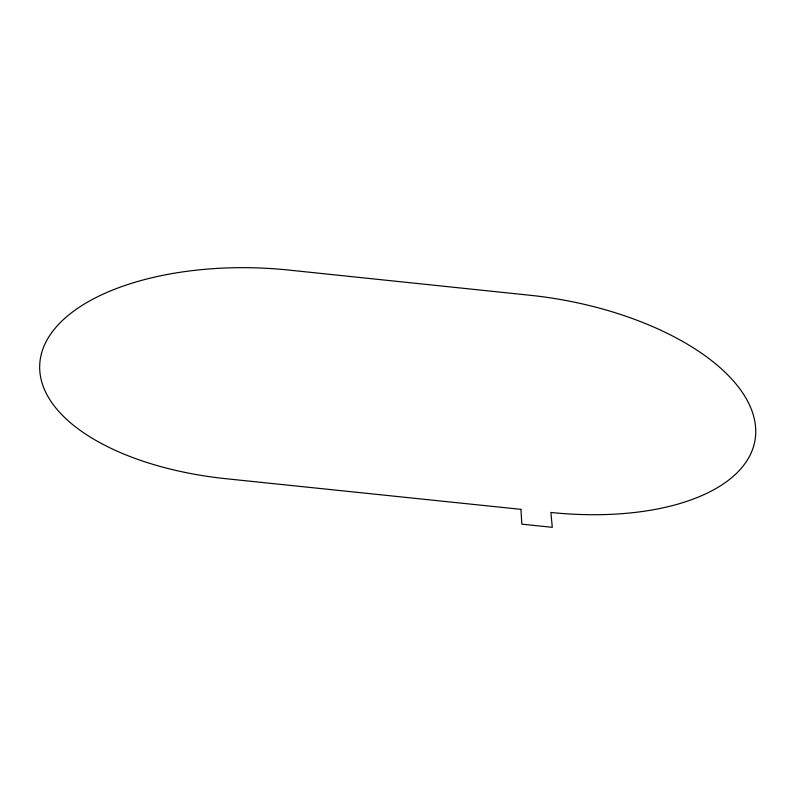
<?xml version="1.0" encoding="UTF-8"?>
<svg xmlns="http://www.w3.org/2000/svg" width="795" height="795" viewBox="0 0 795 795"><rect width="100%" height="100%" fill="white"/><g stroke="black" fill="none" stroke-linecap="round" stroke-linejoin="round"><path stroke-width="1.19" d="M520.934 509.347L226.227 478.739A217.88 106.401 2.5 0 1 41.926 351.947A217.88 106.401 2.5 0 1 288.814 270.071L530.106 295.273A217.711 106.232 9.6 0 1 755.498 426.259A217.711 106.232 9.6 0 1 550.875 512.457L552.296 527.323L521.828 524.153L520.934 509.347"/></g></svg>
